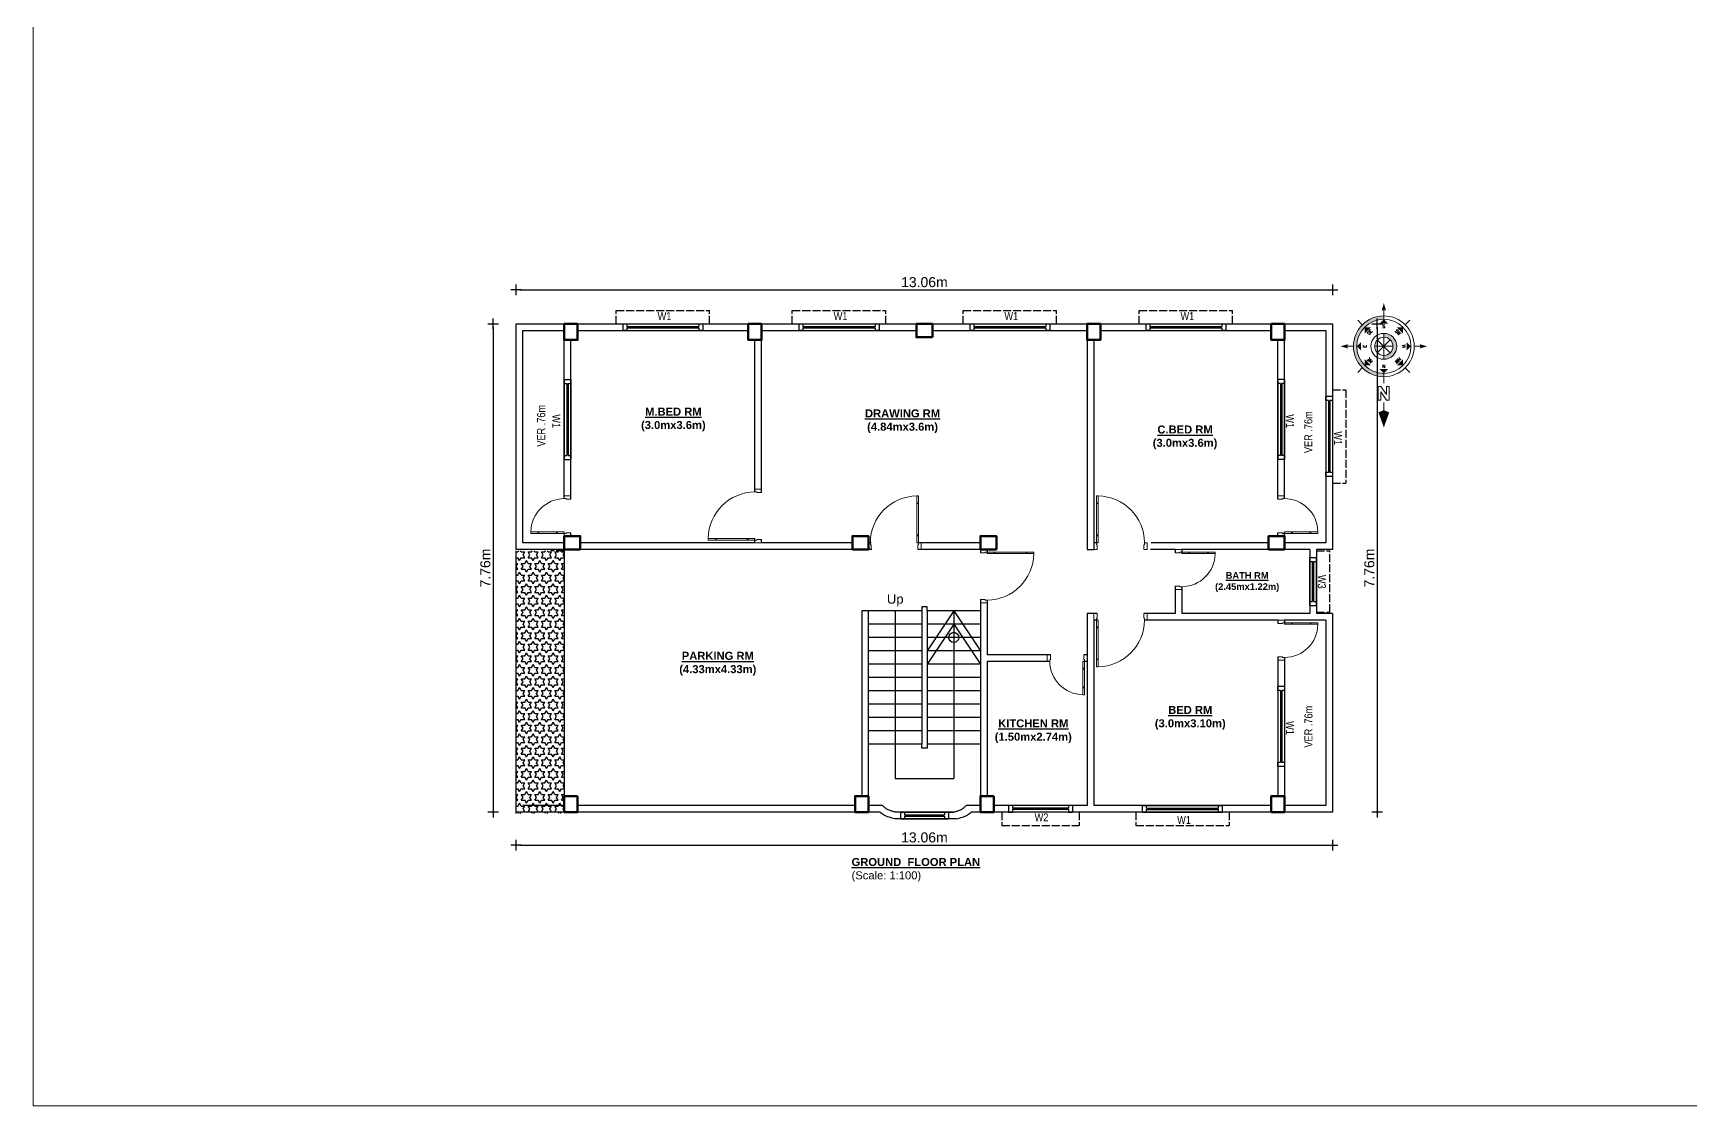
# Model space of a CAD drawing. Header units: inches. Extents: x -4010 to 92088, y -38563 to -1318.
# Drawn here: x 28242 to 29485, y -17502 to -16698 of the extents above; entities that cross this region are included whole.
import ezdxf
from ezdxf.enums import TextEntityAlignment as Align

# ---------------------------------------------------------------- set-up
doc = ezdxf.new("R2010")
doc.units = ezdxf.units.IN
doc.header["$MEASUREMENT"] = 0
doc.header["$PDMODE"] = 99
doc.linetypes.add('ACAD_ISO02W100', pattern=[15, 12, -3])
for name, color, linetype, lineweight in [('1-FOUNDATION DIM', 31, 'Continuous', 5), ('Column', 2, 'Continuous', 50), ('DIM', 7, 'Continuous', 15), ('door', 132, 'Continuous', 15)]:
    doc.layers.add(name, color=color, linetype=linetype, lineweight=lineweight)
for name, color, linetype in [('Brick wall', 3, 'Continuous'), ('SUN LIGHT', 8, 'ACAD_ISO02W100'), ('TEX', 7, 'Continuous'), ('WINDOOR', 7, 'Continuous')]:
    doc.layers.add(name, color=color, linetype=linetype)
doc.styles.add('ARIAL', font='arial.ttf')
doc.styles.add('ROMANS', font='romans')
doc.styles.get("Standard").update_dxf_attribs({"font": 'ARIALN.TTF'})
doc.styles.add('style3', font='arial.ttf')
doc.dimstyles.new('3-8', dxfattribs={"dimscale": 1.25, "dimtxt": 6, "dimasz": 2, "dimexe": 0.18, "dimexo": 6, "dimgap": 0, "dimtad": 0, "dimdec": 0, "dimzin": 3, "dimdsep": 46, "dimlunit": 3, "dimtxsty": 'ARIAL', "dimblk": 'DD', "dimcen": 1, "dimse1": 1, "dimse2": 1, "dimclrd": 256, "dimclrt": 256, "dimadec": 0, "dimazin": 0, "dimtfac": 0.5, "dimtdec": 0, "dimtmove": 2, "dimatfit": 0, "dimfxl": 0.18, "dimtvp": 0.75, "dimfrac": 1, "dimtolj": 1, "dimtzin": 0, "dimarcsym": 0})

# ---------------------------------------------------------------- blocks, each defined once
blk = doc.blocks.new('D40')
at = {"layer": 'door'}
for p, q in [((2, 5), (2, 40)), ((3.2, 40), (2, 40)), ((3.2, 5), (3.2, 40)), ((2.4, 34), (2, 34)), ((2.4, 34), (2.4, 34.7)), ((2.9, 34.7), (2.4, 34.7)), ((2.9, 34), (2.9, 34.7)), ((3.2, 34), (2.9, 34)), ((0, 0), (0, 5)), ((0, 5), (2, 5)), ((2.5, 0), (0, 0)), ((2, 11), (2.4, 11)), ((2, 5), (2, 3.5)), ((2, 5), (3.2, 5)), ((2, 3.5), (2.5, 3.5)), ((2.4, 10.2), (2.4, 11)), ((2.4, 10.2), (2.9, 10.2)), ((2.5, 3.5), (2.5, 0)), ((2.9, 10.2), (2.9, 11)), ((2.9, 11), (3.2, 11)), ((38, 3.5), (37.5, 3.5)), ((37.5, 3.5), (37.5, 0)), ((37.5, 0), (40, 0)), ((40, 5), (38, 5)), ((38, 5), (38, 3.5)), ((40, 0), (40, 5))]:
    blk.add_line(p, q, dxfattribs=at)
blk.add_arc((2.9, 4.9), 35.1, 0.2318, 89.393, dxfattribs=at)
blk = doc.blocks.new('D30')
at = {"layer": 'door'}
for p, q in [((2, 5), (2, 30)), ((3.2, 30), (2, 30)), ((3.2, 5), (3.2, 30)), ((2.4, 24), (2, 24)), ((2.4, 24), (2.4, 24.7)), ((2.9, 24.7), (2.4, 24.7)), ((2.9, 24), (2.9, 24.7)), ((3.2, 24), (2.9, 24)), ((0, 0), (0, 5)), ((0, 5), (2, 5)), ((2.5, 0), (0, 0)), ((2, 11), (2.4, 11)), ((2, 5), (2, 3.5)), ((2, 5), (3.2, 5)), ((2, 3.5), (2.5, 3.5)), ((2.4, 10.2), (2.4, 11)), ((2.4, 10.2), (2.9, 10.2)), ((2.5, 3.5), (2.5, 0)), ((2.9, 10.2), (2.9, 11)), ((2.9, 11), (3.2, 11)), ((28, 3.5), (27.5, 3.5)), ((27.5, 3.5), (27.5, 0)), ((27.5, 0), (30, 0)), ((30, 5), (28, 5)), ((28, 5), (28, 3.5)), ((30, 0), (30, 5))]:
    blk.add_line(p, q, dxfattribs=at)
blk.add_arc((2.9, 4.9), 25.1, 0.3204, 89.1727, dxfattribs=at)
blk = doc.blocks.new('W-3FT')
at = {"layer": 'WINDOOR'}
for p, q in [((-36, 0), (-36, -5)), ((-36, 0), (-33, 0)), ((-36, 0), (0, 0)), ((-33, 0), (-33, -2)), ((-3, 0), (-3, -2)), ((0, 0), (0, -5)), ((-33, -5), (-36, -5)), ((-36, -5), (0, -5)), ((-33, -2), (-3, -2)), ((-33, -3), (-33, -5)), ((-33, -3), (-3, -3)), ((-32, -2), (-32, -3)), ((-4, -2), (-4, -3)), ((-3, -3), (-3, -5)), ((0, -5), (-3, -5))]:
    blk.add_line(p, q, dxfattribs=at)
blk = doc.blocks.new('W-1')
at = {"layer": 'WINDOOR'}
for p, q in [((-60, 0), (-60, -5)), ((-60, 0), (-57, 0)), ((-60, 0), (0, 0)), ((-57, 0), (-57, -2)), ((-3, 0), (-3, -2)), ((0, 0), (0, -5)), ((-57, -5), (-60, -5)), ((-60, -5), (0, -5)), ((-57, -2), (-3, -2)), ((-57, -3), (-57, -5)), ((-57, -3), (-3, -3)), ((-56, -2), (-56, -3)), ((-4, -2), (-4, -3)), ((-3, -3), (-3, -5)), ((0, -5), (-3, -5))]:
    blk.add_line(p, q, dxfattribs=at)
blk = doc.blocks.new("Windoo 4'")
at = {"layer": 'WINDOOR'}
for p, q in [((24, 5), (-24, 5)), ((-24, 5), (-24, 0)), ((24, 0), (-24, 0)), ((-24, 0), (-21, 0)), ((-21, 5), (-21, 3)), ((21, 3), (-21, 3)), ((21, 2), (-21, 2)), ((-21, 2), (-21, 0)), ((-20, 3), (-20, 2)), ((20, 3), (20, 2)), ((24, 5), (21, 5)), ((21, 5), (21, 3)), ((21, 2), (21, 0)), ((21, 0), (24, 0)), ((24, 5), (24, 0))]:
    blk.add_line(p, q, dxfattribs=at)
blk = doc.blocks.new('DD')
for p, q in [((-1.6, 0), (1.6, 0)), ((0, 1.6), (0, -1.6))]:
    blk.add_line(p, q)
at = {"const_width": 0.3}
blk.add_lwpolyline([(-0.15, 0, 1), (0.15, 0, 1)], format="xyb", close=True, dxfattribs=at)
blk = doc.blocks.new('*D573')
at = {"layer": 'Brick wall', "lineweight": -2}
blk.add_line((28607, -16890), (29214, -16890), dxfattribs=at)
at = {"layer": 'Defpoints', "color": 0}
for p in [(29216.5, -16890), (28604.5, -16915.6), (29216.5, -16915.6)]:
    blk.add_point(p, dxfattribs=at)
at = {"layer": 'Brick wall', "lineweight": -2, "xscale": 2.5, "yscale": 2.5, "zscale": 2.5, "rotation": 180}
blk.add_blockref('DD', (28604.5, -16890), dxfattribs=at)
at = {"layer": 'Brick wall', "lineweight": -2, "xscale": 2.5, "yscale": 2.5, "zscale": 2.5}
blk.add_blockref('DD', (29216.5, -16890), dxfattribs=at)
at = {"layer": 'Brick wall', "insert": (28910.5, -16884.3), "char_height": 7.5, "attachment_point": 5, "style": 'ARIAL'}
blk.add_mtext('\\A1;13.06m', dxfattribs=at)
blk = doc.blocks.new('*D574')
at = {"layer": 'Brick wall', "lineweight": -2}
blk.add_line((28587.1, -16918.1), (28587.1, -17279.1), dxfattribs=at)
at = {"layer": 'Defpoints', "color": 0}
for p in [(28604.5, -16915.6), (28587.1, -17281.6), (28604.5, -17281.6)]:
    blk.add_point(p, dxfattribs=at)
at = {"layer": 'Brick wall', "lineweight": -2, "xscale": 2.5, "yscale": 2.5, "zscale": 2.5}
for p, rotation in [((28587.1, -16915.6), 90), ((28587.1, -17281.6), 270)]:
    blk.add_blockref('DD', p, dxfattribs=dict(at, rotation=rotation))
at = {"layer": 'Brick wall', "insert": (28581.4, -17098.6), "char_height": 7.5, "attachment_point": 5, "rotation": 90, "style": 'ARIAL'}
blk.add_mtext('\\A1;7.76m', dxfattribs=at)
blk = doc.blocks.new('Anno_North_J_Metric')
at = {"linetype": 'ByBlock', "lineweight": -2}
h = blk.add_hatch(color=0, dxfattribs=at)
h.paths.add_polyline_path([(-4.17, 0), (-4.68, 0, 1), (4.68, 0), (4.17, 0, -1)])
h.paths.add_polyline_path([(1.41, 0), (2, 0, 1), (-2, 0), (-1.41, 0, -1)])
at = {"color": 0, "linetype": 'ByBlock', "lineweight": -2}
for p, q in [((0, 4.68), (0, 5.67)), ((-3.31, 3.31), (-4.01, 4.01)), ((3.31, 3.31), (4.01, 4.01)), ((-4.68, 0), (-5.67, 0)), ((-4.68, 0), (-4.17, 0)), ((-1.41, 0), (-2, 0)), ((-1.41, 0), (1.41, 0)), ((1.41, 0), (-1.41, 0)), ((-1, 1), (1, -1)), ((-1, -1), (1, 1)), ((1, -1), (-1, 1)), ((1, 1), (-1, -1)), ((0, 1.41), (0, -1.41)), ((0, -1.41), (0, 1.41)), ((1.41, 0), (2, 0)), ((4.68, 0), (4.17, 0)), ((4.68, 0), (5.67, 0)), ((6.17, 0.4), (6.17, 0.82)), ((6.17, 0.82), (8.27, 0.82)), ((7.43, 0.4), (6.17, 0.4)), ((6.17, -0.44), (7.43, 0.4)), ((8.27, 0.4), (7.01, -0.44)), ((8.27, 0.82), (8.27, 0.4)), ((8.67, 0), (9.83, 0)), ((6.17, -0.86), (6.17, -0.44)), ((8.27, -0.86), (6.17, -0.86)), ((7.01, -0.44), (8.27, -0.44)), ((8.27, -0.44), (8.27, -0.86)), ((-3.31, -3.31), (-4.01, -4.01)), ((0, -4.68), (0, -5.67)), ((3.31, -3.31), (4.01, -4.01))]:
    blk.add_line(p, q, dxfattribs=at)
for radius in [4.68, 4.17, 2, 1.41]:
    blk.add_circle((0, 0), radius, dxfattribs=at)
for points in [[(-0.33, 5.5), (0, 5.67), (0, 6.67)], [(0, 6.67), (0.33, 5.5), (0, 5.67)], [(-2.95, 2.95), (-2, 2.95), (-2.95, 2)], [(0, 4.17), (0.67, 3.5), (-0.67, 3.5)], [(2.95, 2.95), (2.95, 2), (2, 2.95)], [(-6.67, 0), (-5.5, 0.33), (-5.67, 0)], [(-5.5, -0.33), (-5.67, 0), (-6.67, 0)], [(-4.17, 0), (-3.5, 0.67), (-3.5, -0.67)], [(4.17, 0), (3.5, -0.67), (3.5, 0.67)], [(12.5, 0), (10.17, 0.83), (9.83, 0)], [(9.83, 0), (10.17, -0.83), (12.5, 0)], [(-2.95, -2.95), (-2.95, -2), (-2, -2.95)], [(2.95, -2.95), (2, -2.95), (2.95, -2)], [(0, -4.17), (-0.67, -3.5), (0.67, -3.5)], [(0, -6.67), (-0.33, -5.5), (0, -5.67)], [(0.33, -5.5), (0, -5.67), (0, -6.67)]]:
    blk.add_solid(points, dxfattribs=at)
at = {"color": 0, "linetype": 'ByBlock', "lineweight": -2, "style": 'ROMANS'}
for s, rotation, p in [('SW', 45, (-2, 2)), ('NW', 315, (2, 2)), ('S', 270, (-3.33, 0)), ('N', 270, (2.83, 0)), ('SE', 135, (-2, -2)), ('NE', 225, (2, -2)), ('E', 180, (0, -2.67))]:
    blk.add_text(s, height=0.5, rotation=rotation, dxfattribs=at).set_placement(p, align=Align.CENTER)
blk.add_text('W', height=0.5, dxfattribs=at).set_placement((0, 2.83), align=Align.CENTER)
blk = doc.blocks.new('*D507')
at = {"layer": 'Brick wall', "lineweight": -2}
blk.add_line((28607, -17306.4), (29214, -17306.4), dxfattribs=at)
at = {"layer": 'Defpoints', "color": 0}
for p in [(29216.5, -17306.4), (28604.5, -17331.9), (29216.5, -17331.9)]:
    blk.add_point(p, dxfattribs=at)
at = {"layer": 'Brick wall', "lineweight": -2, "xscale": 2.5, "yscale": 2.5, "zscale": 2.5, "rotation": 180}
blk.add_blockref('DD', (28604.5, -17306.4), dxfattribs=at)
at = {"layer": 'Brick wall', "lineweight": -2, "xscale": 2.5, "yscale": 2.5, "zscale": 2.5}
blk.add_blockref('DD', (29216.5, -17306.4), dxfattribs=at)
at = {"layer": 'Brick wall', "insert": (28910.5, -17300.6), "char_height": 7.5, "attachment_point": 5, "style": 'ARIAL'}
blk.add_mtext('\\A1;13.06m', dxfattribs=at)
blk = doc.blocks.new('*D510')
at = {"layer": 'Brick wall', "lineweight": -2}
blk.add_line((29249.9, -16918.1), (29249.9, -17279.1), dxfattribs=at)
at = {"layer": 'Defpoints', "color": 0}
for p in [(29238.6, -16915.6), (29238.6, -17281.6), (29249.9, -17281.6)]:
    blk.add_point(p, dxfattribs=at)
at = {"layer": 'Brick wall', "lineweight": -2, "xscale": 2.5, "yscale": 2.5, "zscale": 2.5}
for p, rotation in [((29249.9, -16915.6), 90), ((29249.9, -17281.6), 270)]:
    blk.add_blockref('DD', p, dxfattribs=dict(at, rotation=rotation))
at = {"layer": 'Brick wall', "insert": (29244.1, -17098.6), "char_height": 7.5, "attachment_point": 5, "rotation": 90, "style": 'ARIAL'}
blk.add_mtext('\\A1;7.76m', dxfattribs=at)

msp = doc.modelspace()

# ---------------------------------------------------------------- hatches: boundary and pattern name
at = {"layer": 'Brick wall'}
h = msp.add_hatch(dxfattribs=at)
h.set_pattern_fill('STARS', color=256, scale=20, style=0)
h.set_pattern_definition([(0, (3708.3245, -3295.0506), (0, 4.330127), [2.5, -2.5]), (60, (3708.3245, -3295.0506), (-3.75, 2.1650635), [2.5, -2.5]), (120, (3709.5745, -3292.8856), (-3.75, -2.1650635), [2.5, -2.5])])
h.paths.add_polyline_path([(28640.486, -17085.574), (28604.486, -17085.574), (28604.486, -17282.574), (28640.486, -17282.574), (28640.486, -17270.574)])

# ---------------------------------------------------------------- linework, layer by layer
at = {"layer": '1-FOUNDATION DIM'}
msp.add_lwpolyline([(28242.348, -15893.413), (37083.326, -15893.413), (37083.326, -17501.775), (28242.348, -17501.775)], close=True, dxfattribs=at)
at = {"layer": 'Brick wall'}
for p, q in [((28604.486, -16915.574), (29216.486, -16915.574)), ((28604.486, -17084.574), (28604.486, -16915.574)), ((28609.486, -16920.574), (28640.486, -16920.574)), ((28609.486, -17079.574), (28609.486, -16920.574)), ((28640.486, -17046.574), (28640.486, -16915.574)), ((28650.486, -16920.574), (28778.486, -16920.574)), ((28788.486, -16997.574), (28788.486, -16915.574)), ((28788.486, -16920.574), (28904.486, -16920.574)), ((28853.486, -16920.574), (28855.486, -16920.574)), ((28860.486, -16920.574), (28904.486, -16920.574)), ((28916.486, -16920.574), (29032.486, -16920.574)), ((29042.486, -16920.574), (29170.486, -16920.574)), ((29180.486, -16920.574), (29211.486, -16920.574)), ((29211.486, -16920.574), (29211.486, -17079.574)), ((29216.486, -16915.574), (29216.486, -17084.574)), ((28645.486, -17047.074), (28645.486, -16927.574)), ((28783.486, -17041.574), (28783.486, -16927.574)), ((29032.486, -16927.574), (29032.486, -17084.574)), ((29032.486, -16927.574), (29032.486, -17084.574)), ((29037.486, -16927.574), (29037.486, -17084.574)), ((29037.486, -16927.574), (29037.486, -17084.574)), ((29037.486, -16927.574), (29037.486, -17079.574)), ((29175.486, -17047.074), (29175.486, -16927.574)), ((29180.486, -17046.574), (29180.486, -16927.574)), ((28788.486, -17042.074), (28788.486, -16997.574)), ((28645.486, -17074.574), (28645.486, -17072.074)), ((29175.486, -17074.574), (29175.486, -17072.074)), ((29180.486, -17074.574), (29180.486, -17071.324)), ((28783.486, -17084.574), (28604.486, -17084.574)), ((28604.486, -17282.574), (28604.486, -17085.574)), ((28640.486, -17079.574), (28609.486, -17079.574)), ((28640.486, -17085.574), (28640.486, -17270.574)), ((28783.486, -17079.574), (28652.486, -17079.574)), ((28783.486, -17079.574), (28783.486, -17076.324)), ((28856.486, -17084.574), (28783.486, -17084.574)), ((28788.486, -17079.574), (28788.486, -17077.074)), ((28856.486, -17079.574), (28788.486, -17079.574)), ((28870.986, -17084.574), (28856.486, -17084.574)), ((28869.986, -17079.574), (28868.486, -17079.574)), ((28870.486, -17079.574), (28868.486, -17079.574)), ((28868.486, -17079.574), (28868.486, -17084.574)), ((28870.486, -17084.574), (28868.486, -17084.574)), ((28952.486, -17079.574), (28904.736, -17079.574)), ((28952.486, -17084.574), (28905.486, -17084.574)), ((28915.074, -17079.574), (28911.074, -17079.574)), ((28914.324, -17084.574), (28911.824, -17084.574)), ((28964.486, -17084.574), (28939.324, -17084.574)), ((28952.486, -17079.574), (28939.824, -17079.574)), ((28952.486, -17079.574), (28952.486, -17087.074)), ((28957.486, -17084.574), (28957.486, -17087.824)), ((29032.486, -17084.574), (29037.486, -17084.574)), ((29040.736, -17079.574), (29037.486, -17079.574)), ((29098.486, -17084.574), (29079.986, -17084.574)), ((29168.486, -17079.574), (29080.486, -17079.574)), ((29098.486, -17084.574), (29098.486, -17087.074)), ((29103.486, -17084.574), (29103.486, -17087.824)), ((29199.486, -17084.574), (29103.486, -17084.574)), ((29211.486, -17079.574), (29180.486, -17079.574)), ((29199.486, -17084.574), (29199.486, -17132.574)), ((29204.486, -17084.574), (29204.486, -17132.574)), ((29216.486, -17084.574), (29204.486, -17084.574)), ((29098.486, -17112.074), (29098.486, -17132.574)), ((28952.486, -17122.074), (28952.486, -17281.574)), ((28957.486, -17122.574), (28957.486, -17163.574)), ((29103.486, -17112.574), (29103.486, -17132.574)), ((28604.486, -17281.574), (28604.486, -17132.574)), ((28908.486, -17130.574), (28863.486, -17130.574)), ((28863.486, -17130.574), (28863.486, -17132.574)), ((28863.486, -17130.574), (28863.486, -17199.574)), ((28868.486, -17269.574), (28868.486, -17130.574)), ((28888.486, -17130.574), (28888.486, -17256.426)), ((28912.486, -17127.574), (28908.486, -17127.574)), ((28908.486, -17127.574), (28908.486, -17130.574)), ((28908.486, -17130.574), (28908.486, -17230.574)), ((28912.486, -17130.574), (28912.486, -17127.574)), ((28952.486, -17130.574), (28912.486, -17130.574)), ((28912.486, -17130.574), (28912.486, -17230.574)), ((28932.486, -17130.574), (28912.486, -17160.574)), ((28932.486, -17130.574), (28932.486, -17256.426)), ((28932.486, -17130.574), (28952.486, -17160.574)), ((29032.486, -17132.574), (29032.486, -17204.574)), ((29039.986, -17132.574), (29032.486, -17132.574)), ((29098.486, -17132.574), (29074.986, -17132.574)), ((29199.486, -17132.574), (29103.486, -17132.574)), ((29216.486, -17132.574), (29204.486, -17132.574)), ((29216.486, -17132.574), (29216.486, -17281.574)), ((28908.486, -17140.574), (28868.486, -17140.574)), ((28952.486, -17140.574), (28912.486, -17140.574)), ((28932.486, -17140.574), (28912.486, -17170.574)), ((28932.486, -17140.574), (28952.486, -17170.574)), ((29037.486, -17137.574), (29037.486, -17276.574)), ((29040.736, -17137.574), (29037.486, -17137.574)), ((29175.486, -17137.574), (29075.486, -17137.574)), ((29175.486, -17137.574), (29175.486, -17140.074)), ((29180.486, -17137.574), (29180.486, -17140.824)), ((29211.486, -17137.574), (29180.486, -17137.574)), ((29211.486, -17137.574), (29211.486, -17276.574)), ((28908.486, -17150.574), (28868.486, -17150.574)), ((28908.486, -17160.574), (28868.486, -17160.574)), ((28952.486, -17150.574), (28912.486, -17150.574)), ((28952.486, -17160.574), (28912.486, -17160.574)), ((28908.486, -17170.574), (28868.486, -17170.574)), ((28952.486, -17170.574), (28912.486, -17170.574)), ((29004.986, -17163.574), (28957.486, -17163.574)), ((29004.486, -17168.574), (28957.486, -17168.574)), ((28957.486, -17168.574), (28957.486, -17204.574)), ((29032.486, -17168.574), (29029.236, -17168.574)), ((29032.486, -17163.574), (29029.986, -17163.574)), ((29175.486, -17165.074), (29175.486, -17269.574)), ((29180.486, -17165.574), (29180.486, -17281.574)), ((28863.486, -17185.574), (28863.486, -17269.574)), ((28908.486, -17180.574), (28868.486, -17180.574)), ((28952.486, -17180.574), (28912.486, -17180.574)), ((28908.486, -17190.574), (28868.486, -17190.574)), ((28952.486, -17190.574), (28912.486, -17190.574)), ((28908.486, -17200.574), (28868.486, -17200.574)), ((28908.486, -17210.574), (28868.486, -17210.574)), ((28952.486, -17200.574), (28912.486, -17200.574)), ((28952.486, -17210.574), (28912.486, -17210.574)), ((28957.486, -17204.574), (28957.486, -17269.574)), ((29032.486, -17204.574), (29032.486, -17276.574)), ((28908.486, -17220.574), (28868.486, -17220.574)), ((28952.486, -17220.574), (28912.486, -17220.574)), ((28908.486, -17230.574), (28868.486, -17230.574)), ((28908.486, -17233.574), (28908.486, -17230.574)), ((28912.486, -17233.574), (28908.486, -17233.574)), ((28952.486, -17230.574), (28912.486, -17230.574)), ((28912.486, -17230.574), (28912.486, -17233.574)), ((28888.486, -17256.426), (28932.486, -17256.426)), ((28877.139, -17281.574), (28604.486, -17281.574)), ((28640.486, -17276.574), (28609.486, -17276.574)), ((28783.486, -17276.574), (28650.486, -17276.574)), ((28804.486, -17276.574), (28746.986, -17276.574)), ((28858.486, -17276.574), (28804.486, -17276.574)), ((28879.188, -17276.574), (28868.486, -17276.574)), ((28879.188, -17276.574), (28868.486, -17276.574)), ((28877.139, -17281.574), (28868.486, -17281.574)), ((28932.02, -17281.574), (28888.952, -17281.574)), ((28932.02, -17281.574), (28888.952, -17281.574)), ((28928.486, -17281.574), (28888.952, -17281.574)), ((28892.486, -17281.574), (28932.02, -17281.574)), ((28952.486, -17276.574), (28941.784, -17276.574)), ((29216.486, -17281.574), (28945.584, -17281.574)), ((29032.486, -17276.574), (28962.486, -17276.574)), ((29170.486, -17276.574), (29037.486, -17276.574)), ((29211.486, -17276.574), (29180.486, -17276.574)), ((28934.362, -17286.574), (28888.362, -17286.574))]:
    msp.add_line(p, q, dxfattribs=at)
msp.add_circle((28932.486, -17150.574), 3.81, dxfattribs=at)
for points, knots in [([(28888.362, -17286.574), (28885.328, -17285.849), (28881.178, -17284.857), (28877.962, -17282.324), (28877.139, -17281.574)], [0, 0, 0, 0, 9.11134, 12.46089482, 12.46089482, 12.46089482, 12.46089482]), ([(28888.952, -17281.574), (28888.705, -17281.515), (28888.462, -17281.456), (28887.377, -17281.189), (28886.579, -17280.981), (28885.212, -17280.57), (28884.628, -17280.37), (28883.617, -17279.966), (28883.181, -17279.764), (28882.473, -17279.38), (28882.191, -17279.206), (28881.597, -17278.793), (28881.294, -17278.559), (28880.408, -17277.812), (28879.81, -17277.23), (28879.188, -17276.574)], [0.5787321, 0.5787321, 0.5787321, 0.5787321, 1.33579906, 1.33579906, 4.00739717, 4.00739717, 6.29438064, 6.29438064, 8.34881142, 8.34881142, 9.98898831, 9.98898831, 11.62916519, 11.62916519, 14.66807314, 14.66807314, 14.66807314, 14.66807314]), ([(28932.02, -17281.574), (28932.266, -17281.515), (28932.51, -17281.456), (28933.595, -17281.189), (28934.393, -17280.981), (28935.759, -17280.57), (28936.344, -17280.37), (28937.355, -17279.966), (28937.791, -17279.764), (28938.499, -17279.38), (28938.781, -17279.206), (28939.374, -17278.793), (28939.678, -17278.559), (28940.563, -17277.812), (28941.161, -17277.23), (28941.784, -17276.574)], [0.5787321, 0.5787321, 0.5787321, 0.5787321, 1.33579906, 1.33579906, 4.00739717, 4.00739717, 6.29438064, 6.29438064, 8.34881142, 8.34881142, 9.98898831, 9.98898831, 11.62916519, 11.62916519, 14.66807314, 14.66807314, 14.66807314, 14.66807314]), ([(28934.362, -17286.574), (28937.396, -17285.849), (28941.545, -17284.857), (28944.762, -17282.324), (28945.584, -17281.574)], [0, 0, 0, 0, 9.11134, 12.46089482, 12.46089482, 12.46089482, 12.46089482])]:
    msp.add_open_spline(points, degree=3, knots=knots, dxfattribs=at)
at = {"layer": 'Column'}
for points in [[(28650.486, -16915.574), (28640.486, -16915.574), (28640.486, -16927.574), (28650.486, -16927.574)], [(28788.486, -16915.574), (28778.486, -16915.574), (28778.486, -16927.574), (28788.486, -16927.574)], [(28916.486, -16925.574), (28916.486, -16915.574), (28904.486, -16915.574), (28904.486, -16925.574)], [(29042.486, -16915.574), (29032.486, -16915.574), (29032.486, -16927.574), (29042.486, -16927.574)], [(29180.486, -16915.574), (29170.486, -16915.574), (29170.486, -16927.574), (29180.486, -16927.574)], [(28652.486, -17084.574), (28652.486, -17074.574), (28640.486, -17074.574), (28640.486, -17084.574)], [(28868.486, -17084.574), (28868.486, -17074.574), (28856.486, -17074.574), (28856.486, -17084.574)], [(28964.486, -17084.574), (28964.486, -17074.574), (28952.486, -17074.574), (28952.486, -17084.574)], [(29180.486, -17084.574), (29180.486, -17074.574), (29168.486, -17074.574), (29168.486, -17084.574)], [(28650.486, -17269.574), (28640.486, -17269.574), (28640.486, -17281.574), (28650.486, -17281.574)], [(28868.486, -17269.574), (28858.486, -17269.574), (28858.486, -17281.574), (28868.486, -17281.574)], [(28962.486, -17269.574), (28952.486, -17269.574), (28952.486, -17281.574), (28962.486, -17281.574)], [(29180.486, -17269.574), (29170.486, -17269.574), (29170.486, -17281.574), (29180.486, -17281.574)]]:
    msp.add_lwpolyline(points, close=True, dxfattribs=at)
at = {"layer": 'SUN LIGHT', "linetype": 'ACAD_ISO02W100', "ltscale": 0.5}
for p, q in [((28679.486, -16915.574), (28679.486, -16905.574)), ((28679.486, -16905.574), (28749.486, -16905.574)), ((28749.486, -16915.574), (28749.486, -16905.574)), ((28811.486, -16915.574), (28811.486, -16905.574)), ((28811.486, -16905.574), (28881.486, -16905.574)), ((28881.486, -16915.574), (28881.486, -16905.574)), ((28939.486, -16915.574), (28939.486, -16905.574)), ((28939.486, -16905.574), (29009.486, -16905.574)), ((29009.486, -16915.574), (29009.486, -16905.574)), ((29071.486, -16915.574), (29071.486, -16905.574)), ((29071.486, -16905.574), (29141.486, -16905.574)), ((29141.486, -16915.574), (29141.486, -16905.574)), ((29216.486, -16965.074), (29226.486, -16965.074)), ((29226.486, -16965.074), (29226.486, -17035.074)), ((29216.486, -17035.074), (29226.486, -17035.074)), ((28640.486, -17085.574), (28630.486, -17085.574)), ((29204.486, -17085.574), (29214.486, -17085.574)), ((29214.486, -17131.574), (29214.486, -17085.574)), ((29204.486, -17131.574), (29214.486, -17131.574)), ((28968.486, -17281.574), (28968.486, -17291.574)), ((29026.486, -17281.574), (29026.486, -17291.574)), ((29068.986, -17281.574), (29068.986, -17291.574)), ((29138.986, -17281.574), (29138.986, -17291.574)), ((28968.486, -17291.574), (29026.486, -17291.574)), ((29068.986, -17291.574), (29138.986, -17291.574))]:
    msp.add_line(p, q, dxfattribs=at)

# ---------------------------------------------------------------- block references
at = {"layer": '1-FOUNDATION DIM'}
for name, p, rotation in [('D30', (28645.486, -17074.574), 90), ('D40', (28788.486, -17079.574), 90), ('D40', (28952.486, -17084.574), 270), ('D30', (29098.486, -17084.574), 270), ('D30', (29175.486, -17137.574), 270), ('D30', (29032.486, -17163.574), 180)]:
    msp.add_blockref(name, p, dxfattribs=dict(at, rotation=rotation))
at = {"layer": '1-FOUNDATION DIM', "xscale": -1}
msp.add_blockref('D40', (28907.986, -17084.574), dxfattribs=at)
at = {"layer": '1-FOUNDATION DIM'}
msp.add_blockref('D40', (29037.486, -17084.574), dxfattribs=at)
at = {"layer": '1-FOUNDATION DIM', "xscale": -1}
for name, p, rotation in [('D30', (29175.486, -17074.574), 270), ('D40', (29037.486, -17132.574), 180)]:
    msp.add_blockref(name, p, dxfattribs=dict(at, rotation=rotation))
at = {"layer": 'Brick wall', "rotation": 90}
msp.add_blockref('W-3FT', (29199.486, -17090.574), dxfattribs=at)
at = {"layer": 'Brick wall'}
for name, p in [('W-3FT', (28928.486, -17281.574)), ("Windoo 4'", (28997.486, -17281.574))]:
    msp.add_blockref(name, p, dxfattribs=at)
at = {"layer": 'DIM', "ltscale": 500000, "xscale": 4.868047777723405, "yscale": 4.868047777723405, "zscale": 4.868047795855299, "rotation": 270}
msp.add_blockref('Anno_North_J_Metric', (29254.923, -16932.377), dxfattribs=at)
at = {"layer": 'WINDOOR', "ltscale": 10}
for p in [(28744.486, -16915.574), (28876.486, -16915.574), (29004.486, -16915.574), (29136.486, -16915.574)]:
    msp.add_blockref('W-1', p, dxfattribs=at)
at = {"layer": 'WINDOOR', "ltscale": 10, "xscale": -1}
for p, rotation in [((28640.486, -17017.324), 90), ((29133.986, -17281.574), 180)]:
    msp.add_blockref('W-1', p, dxfattribs=dict(at, rotation=rotation))
at = {"layer": 'WINDOOR', "ltscale": 10, "rotation": 270}
for p in [(29180.486, -17017.324), (29216.486, -17030.074), (29180.486, -17247.324)]:
    msp.add_blockref('W-1', p, dxfattribs=at)

# ---------------------------------------------------------------- texts
at = {"layer": 'TEX', "linetype": 'ByBlock', "char_height": 6, "width": 18.77154}
for s, insert, attachment_point in [('{\\fArial Narrow|b0|i0|c0|p34;W1}', (28710.497, -16906.723), 1), ('{\\fArial Narrow|b0|i0|c0|p34;W1}', (28842.497, -16906.723), 1), ('{\\fArial Narrow|b0|i0|c0|p34;W1}', (28970.497, -16906.723), 1), ('{\\fArial Narrow|b0|i0|c0|p34;W1}', (29102.497, -16906.723), 1), ('W2', (28993.141, -17282.471), 1), ('{\\fArial Narrow|b0|i0|c0|p34;W1}', (29099.997, -17290.425), 7)]:
    msp.add_mtext(s, dxfattribs=dict(at, insert=insert, attachment_point=attachment_point))
at = {"layer": 'TEX', "linetype": 'ByBlock', "char_height": 6}
for s, insert, width, attachment_point, rotation in [('VER .76m', (28620.196, -17007.611), 31.27338, 1, 90), ('{\\fArial Narrow|b0|i0|c0|p34;W1}', (28631.635, -16983.335), 18.77154, 7, 270), ('{\\fArial Narrow|b0|i0|c0|p34;W1}', (29181.635, -16983.335), 18.77154, 7, 270), ('VER .76m', (29195.338, -17012.388), 31.27338, 1, 90), ('{\\fArial Narrow|b0|i0|c0|p34;W1}', (29217.635, -16996.085), 18.77154, 7, 270), ('W3', (29211.486, -17114.03), 18.77154, 3, 270), ('VER .76m', (29195.429, -17233.174), 31.27338, 1, 90), ('{\\fArial Narrow|b0|i0|c0|p34;W1}', (29181.635, -17213.335), 18.77154, 7, 270)]:
    msp.add_mtext(s, dxfattribs=dict(at, insert=insert, width=width, attachment_point=attachment_point, rotation=rotation))
at = {"layer": 'TEX'}
for s, insert, char_height, width, attachment_point in [('{\\fArial|b1|i0|c0|p34;\\LM.BED RM \\P\\l(3.0mx3.6m)}', (28722.297, -16987.247), 6, 86.60934, 5), ('{\\fArial|b1|i0|c0|p34;\\LDRAWING RM \\P\\l(4.84mx3.6m)}', (28894.124, -16988.55), 6, 86.60934, 5), ('{\\fArial|b1|i0|c0|p34;\\LC.BED RM \\P\\l(3.0mx3.6m)}', (29105.897, -17000.627), 6, 86.60934, 5), ('{\\fArial|b1|i0|c0|p34;\\LBATH RM\\P\\l(2.45mx1.22m)}', (29152.472, -17109.068), 5, 86.60934, 5), ('{\\fArial|b1|i0|c0|p34;\\LKITCHEN RM\\P\\l(1.50mx2.74m)}', (28992.131, -17220.955), 6, 86.60934, 5), ('{\\fArial|b1|i0|c0|p34;\\LBED RM \\P\\l(3.0mx3.10m)}', (29109.805, -17210.876), 6, 86.60934, 5), ('{\\fArial Rounded MT Bold|b0|i0|c0|p34;\\LGROUND  FLOOR PLAN\\P\\fArial|b0|i0|c0|p34;\\l(Scale: 1:100)}', (28855.902, -17315.974), 6, 271.47295, 1)]:
    msp.add_mtext(s, dxfattribs=dict(at, insert=insert, char_height=char_height, width=width, attachment_point=attachment_point))
at = {"layer": 'TEX', "ltscale": 0.5, "insert": (28888.655, -17127.421), "char_height": 7, "attachment_point": 8, "style": 'style3'}
msp.add_mtext('Up', dxfattribs=at)
at = {"layer": 'TEX', "insert": (28755.615, -17179.198), "char_height": 6, "attachment_point": 8}
msp.add_mtext('{\\fArial Rounded MT Bold|b0|i0|c0|p34;\\LPARKING RM\\P\\l(4.33mx4.33m)}', dxfattribs=at)

# ---------------------------------------------------------------- dimensions: what is measured, and where the dimension line sits
at = {"layer": 'Brick wall'}
for base, p1, p2, picture, middle in [((29216.486, -16890.022), (28604.486, -16915.574), (29216.486, -16915.574), '*D573', (28910.486, -16884.275)), ((29216.486, -17306.35), (28604.486, -17331.902), (29216.486, -17331.902), '*D507', (28910.486, -17300.603))]:
    dim = msp.add_linear_dim(base=base, p1=p1, p2=p2, text='13.06m', dimstyle='3-8', dxfattribs=at)
    dim.commit()
    dim.dimension.update_dxf_attribs({"geometry": picture, "text_midpoint": middle})
for base, p1, p2, picture, middle in [((28587.132, -17281.574), (28604.486, -16915.574), (28604.486, -17281.574), '*D574', (28581.388, -17098.574)), ((29249.879, -17281.574), (29238.64, -16915.574), (29238.64, -17281.574), '*D510', (29244.135, -17098.574))]:
    dim = msp.add_linear_dim(base=base, p1=p1, p2=p2, angle=90, text='7.76m', dimstyle='3-8', dxfattribs=at)
    dim.commit()
    dim.dimension.update_dxf_attribs({"geometry": picture, "text_midpoint": middle})

doc.saveas('drawing.dxf')
